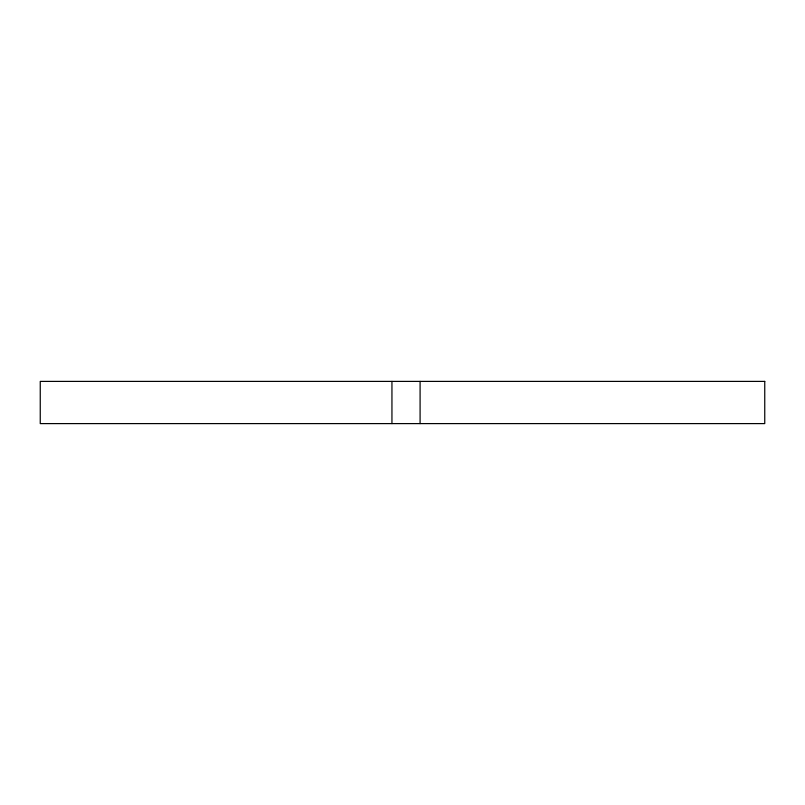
<?xml version="1.0" encoding="UTF-8"?>
<svg xmlns="http://www.w3.org/2000/svg" width="805" height="805" viewBox="0 0 805 805"><rect width="100%" height="100%" fill="white"/><g stroke="black" fill="none" stroke-linecap="round" stroke-linejoin="round"><path stroke-width="1.21" d="M420.089 381.399L420.089 423.601M391.944 381.399L391.944 423.601M764.75 381.399L40.25 381.399L40.25 423.601L764.75 423.601L764.75 381.399"/></g></svg>
